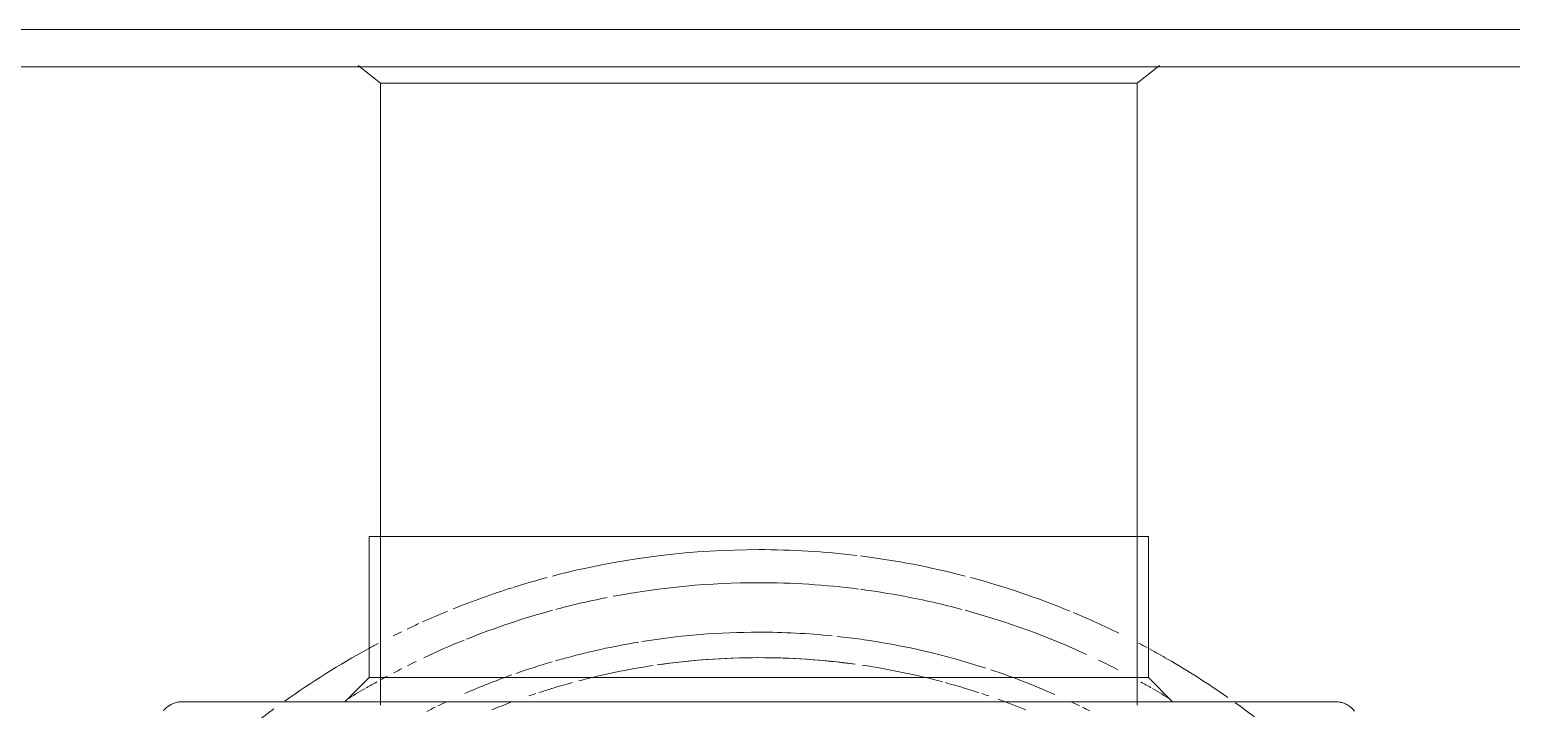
# Model space of a CAD drawing. Header units: metres. Extents: x -0.9 to 62, y -37.3 to 60.
# Drawn here: x 24.6125 to 24.6751, y 0.6478 to 0.6766 of the extents above; entities that cross this region are included whole.
import ezdxf

# ---------------------------------------------------------------- set-up
doc = ezdxf.new("R2010")
doc.units = ezdxf.units.M
doc.layers.add('P-SANR-FIXT', color=7, linetype='Continuous', lineweight=5)

# ---------------------------------------------------------------- blocks, each defined once
blk = doc.blocks.new('USO_ESG_Cuba lavatório retângular - Uso geral-3263039-DD')
at = {"layer": 'P-SANR-FIXT', "color": 254, "true_color": 0xdfdfdf}
for p, q in [((42.81322406347361, 0.676576923076921), (42.95733120958562, 0.676576923076921)), ((43.01533120958561, 0.676576923076921), (43.15938120958561, 0.676576923076921)), ((42.9693135099202, 0.6750000000000017), (42.96990306660503, 0.6750000000000017)), ((42.96999879267062, 0.6750000000000017), (42.97060012298012, 0.6750000000000017)), ((42.97088399600131, 0.6750000000000017), (43.00177842316995, 0.6750000000000017)), ((43.00206229619113, 0.6750000000000017), (43.00266362650063, 0.6750000000000017)), ((43.00275935256622, 0.6750000000000017), (43.00334890925105, 0.6750000000000017)), ((42.97033120958562, 0.6743125000000587), (42.97154913706544, 0.6743125000000587)), ((42.97154913706544, 0.6743125000000587), (42.98020827466777, 0.6743125000000587)), ((42.98020827466777, 0.6743125000000587), (42.9976449180846, 0.6743125000000587)), ((42.9976449180846, 0.6743125000000587), (43.00199668614682, 0.6743125000000587)), ((43.00202377407207, 0.6743125000000587), (43.00233120958561, 0.6743125000000587))]:
    blk.add_line(p, q, dxfattribs=at)
at = {"layer": 'P-SANR-FIXT'}
for p, q in [((42.81322406347361, 0.676576923076921), (43.15938120958561, 0.676576923076921)), ((42.81322406347361, 0.674999999999997), (43.15938120958561, 0.674999999999997)), ((42.96938990411441, 0.6750520971559988), (42.97033120958562, 0.6743125000000546)), ((43.00233120958563, 0.6743125000000535), (43.00327251505683, 0.675052097156001)), ((42.97033120958562, 0.6743125000000546), (42.97033120958562, 0.6479866335154715)), ((42.97033120958562, 0.6743125000000587), (43.00233120958561, 0.6743125000000587)), ((43.00233120958563, 0.6479866335150243), (43.00233120958563, 0.6743125000000535))]:
    blk.add_line(p, q, dxfattribs=at)
at = {"layer": 'P-SANR-FIXT', "color": 7, "true_color": 0xf3f3f3}
for p, q in [((42.95733120958562, 0.676576923076921), (42.96744921657868, 0.676576923076921)), ((43.00521320259256, 0.676576923076921), (43.01533120958561, 0.676576923076921))]:
    blk.add_line(p, q, dxfattribs=at)
at = {"layer": 'P-SANR-FIXT', "color": 7, "true_color": 0xfafafa}
for p, q in [((42.96744921657868, 0.676576923076921), (42.97097306833285, 0.676576923076921)), ((42.97125841769853, 0.676576923076921), (42.97783873652596, 0.676576923076921)), ((42.97810870870284, 0.676576923076921), (42.99188238277361, 0.676576923076921)), ((42.99214818792089, 0.676576923076921), (43.0014040014727, 0.676576923076921)), ((43.00168935083838, 0.676576923076921), (43.00521320259256, 0.676576923076921))]:
    blk.add_line(p, q, dxfattribs=at)
at = {"layer": 'P-SANR-FIXT', "color": 253, "true_color": 0xa6a6a6}
for p, q in [((42.95733120958562, 0.6750000000000017), (42.9693135099202, 0.6750000000000017)), ((42.95733120958562, 0.6750000000000017), (43.01144594629536, 0.6750000000000017)), ((43.00334890925105, 0.6750000000000017), (43.01533120958562, 0.6750000000000017)), ((43.01144594629536, 0.6750000000000017), (43.01533120958562, 0.6750000000000017))]:
    blk.add_line(p, q, dxfattribs=at)
blk = doc.blocks.new('USO_ESG_Sifão de Uso Geral - Sifão para lavatório-3607478-DD')
at = {"layer": 'P-SANR-FIXT'}
for p, q in [((42.96985189166206, 0.655122243901129), (42.96985189166206, 0.6491555151701973)), ((42.98633120958562, 0.655122243901133), (42.96985189166207, 0.655122243901133)), ((43.00281052750917, 0.655122243901133), (42.98633120958562, 0.655122243901133)), ((43.00281052750917, 0.6491555151701973), (43.00281052750917, 0.655122243901129)), ((42.96985189166206, 0.6491555151701984), (42.9688312048925, 0.6481348284006302)), ((42.96985189166207, 0.6491555151702031), (42.98633120958562, 0.6491555151702031)), ((42.98633120958562, 0.6491555151702013), (43.00281052750917, 0.6491555151702013)), ((43.00383121427873, 0.6481348284006302), (43.00281052750917, 0.6491555151701963)), ((42.96916746257562, 0.6481348284006347), (42.9717177268822, 0.6481348284006347)), ((42.97870804431523, 0.6481348284006347), (42.98229876630089, 0.6481348284006347)), ((42.99036365286956, 0.6481348284006347), (42.99395437485601, 0.6481348284006347)), ((43.00094469228903, 0.6481348284006347), (43.00349495659562, 0.6481348284006347))]:
    blk.add_line(p, q, dxfattribs=at)
at = {"layer": 'P-SANR-FIXT', "color": 253, "true_color": 0xa6a6a6}
for p, q in [((42.97026167710543, 0.655122243901133), (42.96985189166207, 0.655122243901133)), ((43.00281052750917, 0.655122243901133), (43.00240074206582, 0.655122243901133)), ((42.9688312048925, 0.6481348284006347), (42.96899799832074, 0.6481348284006347)), ((42.96916746257562, 0.6481348284006347), (42.9701633134308, 0.6481348284006347)), ((42.96949725916164, 0.6481348284006302), (42.97005438661269, 0.6481348284006302)), ((42.9717804874681, 0.6481348284006347), (42.97870804431523, 0.6481348284006347)), ((42.98229876630089, 0.6481348284006347), (42.98633120958562, 0.6481348284006347)), ((42.98633120958562, 0.6481348284006347), (42.99036365286956, 0.6481348284006347)), ((42.99395437485601, 0.6481348284006347), (42.99870558157492, 0.6481348284006347)), ((42.99870558157492, 0.6481348284006347), (43.00088193170309, 0.6481348284006347)), ((43.00249910574044, 0.6481348284006302), (43.00313132484325, 0.6481348284006302)), ((43.00249910574044, 0.6481348284006347), (43.00349495659562, 0.6481348284006347)), ((43.0036644208505, 0.6481348284006347), (43.00383121427874, 0.6481348284006347))]:
    blk.add_line(p, q, dxfattribs=at)
at = {"layer": 'P-SANR-FIXT', "color": 254, "true_color": 0xdfdfdf}
for p, q in [((42.97065933641246, 0.655122243901133), (42.97041341080363, 0.655122243901133)), ((42.97123431949102, 0.655122243901133), (42.97083365001856, 0.655122243901133)), ((42.97205970162678, 0.655122243901133), (42.97143845673553, 0.655122243901133)), ((42.97809155062384, 0.655122243901133), (42.97210002835124, 0.655122243901133)), ((42.98633120958562, 0.655122243901133), (42.97810768553166, 0.655122243901133)), ((42.9903846723467, 0.655122243901133), (42.98633120958562, 0.655122243901133)), ((42.99798384703869, 0.655122243901133), (42.99059637091453, 0.655122243901133)), ((43.00163717250814, 0.655122243901133), (42.99823772329874, 0.655122243901133)), ((43.00216892666682, 0.655122243901133), (43.00182041793143, 0.655122243901133)), ((42.96985189166207, 0.6491555151702031), (42.97026167710543, 0.6491555151702031)), ((43.00240074206583, 0.6491555151702013), (43.00281052750917, 0.6491555151702013)), ((42.9688312048925, 0.6481348284006302), (42.96929992183672, 0.6481348284006302)), ((42.9688312048925, 0.6481348284006347), (42.96899799832074, 0.6481348284006347)), ((42.97028214481592, 0.6481348284006347), (42.97053840983283, 0.6481348284006347)), ((42.97033120958562, 0.6481348284006302), (42.97067225311041, 0.6481348284006302)), ((42.97076313159119, 0.6481348284006347), (42.97105495419716, 0.6481348284006347)), ((42.97095176704772, 0.6481348284006302), (42.97129281057252, 0.6481348284006302)), ((42.97128683900716, 0.6481348284006347), (42.9717177268822, 0.6481348284006347)), ((42.97155761162429, 0.6481348284006302), (42.97199741281484, 0.6481348284006302)), ((42.97870804431523, 0.6481348284006347), (42.98229876630089, 0.6481348284006347)), ((42.97879548666842, 0.6481348284006302), (42.97933934048049, 0.6481348284006302)), ((42.97933934048049, 0.6481348284006302), (42.98020827466777, 0.6481348284006302)), ((42.99036365286956, 0.6481348284006347), (42.99365786761562, 0.6481348284006347)), ((42.99307044927821, 0.6481348284006302), (42.99359601312661, 0.6481348284006302)), ((43.00094469228903, 0.6481348284006347), (43.00166889159433, 0.6481348284006347)), ((43.00111328210581, 0.6481348284006302), (43.00143956763985, 0.6481348284006302)), ((43.00170748785496, 0.6481348284006302), (43.0020632893705, 0.6481348284006302)), ((43.00189666862101, 0.6481348284006347), (43.00218062410953, 0.6481348284006347)), ((43.00336249733451, 0.6481348284006302), (43.00382473528931, 0.6481348284006302)), ((43.0036644208505, 0.6481348284006347), (43.00383121427874, 0.6481348284006347))]:
    blk.add_line(p, q, dxfattribs=at)
at = {"layer": 'P-SANR-FIXT', "color": 7, "true_color": 0xfafafa}
for p, q in [((42.97810768553166, 0.655122243901133), (42.97809155062384, 0.655122243901133)), ((42.98606793426998, 0.6481348284006302), (42.98633120958562, 0.6481348284006302))]:
    blk.add_line(p, q, dxfattribs=at)
at = {"layer": 'P-SANR-FIXT', "color": 7, "true_color": 0xf3f3f3}
for p, q in [((42.97083600595126, 0.6491555151702031), (42.97117358699429, 0.6491555151702031)), ((42.97143845673553, 0.6491555151702031), (42.97205970162678, 0.6491555151702031)), ((42.97224662351151, 0.6491555151702031), (42.97809155062384, 0.6491555151702031)), ((42.97810768553166, 0.6491555151702031), (42.98633120958562, 0.6491555151702031)), ((42.98633120958562, 0.6491555151702013), (42.99059637091453, 0.6491555151702013)), ((42.99069140843529, 0.6491555151702013), (43.00157977280599, 0.6491555151702013)), ((43.00182278081259, 0.6491555151702013), (43.00212396032576, 0.6491555151702013)), ((42.97203907123696, 0.6481348284006347), (42.97395683759631, 0.6481348284006347)), ((42.97234528718916, 0.6481348284006302), (42.97315533724637, 0.6481348284006302)), ((42.97328331907603, 0.6481348284006302), (42.97395683759631, 0.6481348284006302)), ((42.97403363911956, 0.6481348284006347), (42.97866369618583, 0.6481348284006347)), ((42.97404629129733, 0.6481348284006302), (42.97483734348738, 0.6481348284006302)), ((42.97679554265978, 0.6481348284006302), (42.97749471293871, 0.6481348284006302)), ((42.98229876630089, 0.6481348284006347), (42.98291712803476, 0.6481348284006347)), ((42.98236598002334, 0.6481348284006302), (42.98298272865443, 0.6481348284006302)), ((42.98320646391763, 0.6481348284006347), (42.98633120958562, 0.6481348284006347)), ((42.98633120958562, 0.6481348284006347), (42.98945595525363, 0.6481348284006347)), ((42.98967969051679, 0.6481348284006302), (42.99021636115515, 0.6481348284006302)), ((42.98974529113648, 0.6481348284006347), (42.99036365286956, 0.6481348284006347)), ((42.99395437485601, 0.6481348284006347), (43.00088193170311, 0.6481348284006347)), ((42.9940022648446, 0.6481348284006302), (42.99492180835898, 0.6481348284006302)), ((42.99504953129403, 0.6481348284006302), (42.99582760874789, 0.6481348284006302)), ((42.9976449180846, 0.6481348284006302), (42.99840789030591, 0.6481348284006302)), ((42.99870558157492, 0.6481348284006302), (42.99928477549892, 0.6481348284006302)), ((42.9993791000952, 0.6481348284006302), (43.00010064396702, 0.6481348284006302)), ((43.0001420723165, 0.6481348284006302), (43.00060234365768, 0.6481348284006302))]:
    blk.add_line(p, q, dxfattribs=at)
at = {"layer": 'P-SANR-FIXT', "color": 7, "true_color": 0xfefefe}
blk.add_line((42.97809155062384, 0.6491555151702031), (42.97810768553166, 0.6491555151702031), dxfattribs=at)
at = {"layer": 'P-SANR-FIXT', "flags": 128}
for points in [[(42.96116145747687, 0.6477607247197703), (42.96118742553858, 0.6477915550889266), (42.96121460571453, 0.6478213223515786), (42.96124295452227, 0.6478499788864548), (42.96127242660972, 0.6478774788492132), (42.96130297482786, 0.6479037782457802), (42.96133455030604, 0.6479288350027317), (42.96136710253023, 0.6479526090346008), (42.96140057942382, 0.6479750623080088), (42.96143492743092, 0.6479961589025084), (42.96147009160204, 0.6480158650680464), (42.96150601568201, 0.6480341492789649), (42.96154264219997, 0.6480509822844246), (42.96157991256131, 0.6480663371552094), (42.9616177671414, 0.6480801893267992), (42.96165614538097, 0.6480925166386764), (42.96169498588305, 0.6481032993697711), (42.9617342265111, 0.6481125202700131), (42.96177380448849, 0.6481201645879301), (42.96181365649891, 0.6481262200942446), (42.96185371878763, 0.6481306771014356), (42.96189392726355, 0.6481335284792452), (42.96193421760167, 0.6481347696660752), (42.96194509796599, 0.6481348284006302)], [(42.98633120958562, 0.6481348284006302), (42.98535602521854, 0.6481348284006302), (42.98438240093844, 0.6481348284006302), (42.98341189433643, 0.6481348284006302), (42.98244605801608, 0.6481348284006302), (42.98148643710945, 0.6481348284006302), (42.98053456680529, 0.6481348284006302), (42.97959196989301, 0.6481348284006302), (42.97866015432663, 0.6481348284006302), (42.97774061081225, 0.6481348284006302), (42.97683481042335, 0.6481348284006302), (42.97594420224731, 0.6481348284006302), (42.97507021106724, 0.6481348284006302), (42.97421423508258, 0.6481348284006302), (42.97337764367231, 0.6481348284006302), (42.97256177520422, 0.6481348284006302), (42.97176793489381, 0.6481348284006302), (42.97099739271625, 0.6481348284006302), (42.97025138137464, 0.6481348284006302), (42.96953109432799, 0.6481348284006302), (42.96883768388192, 0.6481348284006302), (42.96817225934522, 0.6481348284006302), (42.9675358852552, 0.6481348284006302), (42.96692957967465, 0.6481348284006302), (42.96635431256316, 0.6481348284006302), (42.96581100422541, 0.6481348284006302), (42.96530052383881, 0.6481348284006302), (42.96482368806311, 0.6481348284006302), (42.96438125973382, 0.6481348284006302), (42.96397394664188, 0.6481348284006302), (42.96360240040136, 0.6481348284006302), (42.96326721540697, 0.6481348284006302), (42.96296892788322, 0.6481348284006302), (42.96270801502651, 0.6481348284006302), (42.96248489424174, 0.6481348284006302), (42.96229992247458, 0.6481348284006302), (42.9621533956404, 0.6481348284006302), (42.96204554815087, 0.6481348284006302), (42.96197655253896, 0.6481348284006302), (42.96194651918295, 0.6481348284006302), (42.96194509796599, 0.6481348284006302)], [(42.96194509796599, 0.6481348284006302), (42.96196460425423, 0.6481348284006302), (42.96202309191308, 0.6481348284006302), (42.96212046737475, 0.6481348284006302), (42.96225657485927, 0.6481348284006302), (42.9624311966237, 0.6481348284006302), (42.96264405331048, 0.6481348284006302), (42.96289480439431, 0.6481348284006302), (42.96318304872695, 0.6481348284006302)], [(43.01071732120525, 0.6481348284006302), (43.010697814917, 0.6481348284006302), (43.01063932725815, 0.6481348284006302), (43.01054195179648, 0.6481348284006302), (43.01040584431196, 0.6481348284006302), (43.01023122254752, 0.6481348284006302), (43.01001836586074, 0.6481348284006302), (43.00976761477692, 0.6481348284006302), (43.00947937044428, 0.6481348284006302), (43.00915409399229, 0.6481348284006302), (43.00879230579386, 0.6481348284006302), (43.00839458463295, 0.6481348284006302), (43.00796156677855, 0.6481348284006302), (43.0074939449669, 0.6481348284006302), (43.0069924672931, 0.6481348284006302), (43.00645793601446, 0.6481348284006302), (43.00589120626702, 0.6481348284006302), (43.00529318469746, 0.6481348284006302), (43.00466482801272, 0.6481348284006302), (43.00400714144948, 0.6481348284006302), (43.0033211771659, 0.6481348284006302), (43.00260803255853, 0.6481348284006302), (43.00186884850662, 0.6481348284006302), (43.00110480754695, 0.6481348284006302), (43.00031713198207, 0.6481348284006302), (42.99950708192486, 0.6481348284006302), (42.99867595328261, 0.6481348284006302), (42.99782507568386, 0.6481348284006302), (42.99695581035124, 0.6481348284006302), (42.99606954792385, 0.6481348284006302), (42.99516770623253, 0.6481348284006302), (42.99425172803158, 0.6481348284006302), (42.99332307869074, 0.6481348284006302), (42.99238324385086, 0.6481348284006302), (42.99143372704719, 0.6481348284006302), (42.99047604730406, 0.6481348284006302), (42.98951173670475, 0.6481348284006302), (42.98854233794054, 0.6481348284006302), (42.98756940184264, 0.6481348284006302), (42.98659448490126, 0.6481348284006302), (42.98633120958562, 0.6481348284006302)], [(43.00939520376426, 0.6481348284006302), (43.00969349128801, 0.6481348284006302), (43.00995440414473, 0.6481348284006302), (43.01017752492949, 0.6481348284006302), (43.01036249669665, 0.6481348284006302), (43.01050902353084, 0.6481348284006302), (43.01061687102037, 0.6481348284006302), (43.01068586663227, 0.6481348284006302), (43.01071589998828, 0.6481348284006302), (43.01071732120525, 0.6481348284006302)], [(43.01071732120525, 0.6481348284006302), (43.01075762259526, 0.6481340222653427), (43.01079785951165, 0.6481316051491239), (43.01083796758392, 0.6481275809188437), (43.01087788264773, 0.6481219560124135), (43.01091754084748, 0.6481147394284831), (43.01095687873852, 0.6481059427120457), (43.0109958333886, 0.6480955799359731), (43.0110343424786, 0.6480836676784957), (43.01107234440219, 0.6480702249966843), (43.01110977836441, 0.648055273395963), (43.01114658447888, 0.6480388367957015), (43.01118270386369, 0.6480209414909565), (43.01121807873553, 0.6480016161103958), (43.01125265250214, 0.6479808915705073), (43.01128636985286, 0.6479588010261326), (43.01131917684715, 0.6479353798174307), (43.0113510210008, 0.6479106654133401), (43.01138185136995, 0.6478846973516356), (43.01141161863261, 0.647857517175674), (43.01144027516748, 0.6478291683679396), (43.01146777513024, 0.6477996962804801), (43.01149407452681, 0.6477691480623449), (43.01151913128376, 0.6477375725841678)]]:
    blk.add_lwpolyline(points, dxfattribs=at)
at = {"layer": 'P-SANR-FIXT', "color": 253, "true_color": 0xa6a6a6, "flags": 128}
for points in [[(42.96318304872695, 0.6481348284006302), (42.96350832517895, 0.6481348284006302), (42.96387011337737, 0.6481348284006302), (42.96426783453828, 0.6481348284006302), (42.96470085239267, 0.6481348284006302)], [(42.96487053504063, 0.6481348284006302), (42.96516847420434, 0.6481348284006302), (42.96566995187813, 0.6481348284006302), (42.96620448315677, 0.6481348284006302), (42.96660243085861, 0.6481348284006302)], [(42.96677121290422, 0.6481348284006302), (42.96736923447377, 0.6481348284006302), (42.96799759115851, 0.6481348284006302), (42.96865527772176, 0.6481348284006302)], [(43.00383121427873, 0.6481348284006302), (43.00449015982601, 0.6481348284006302), (43.00512653391604, 0.6481348284006302), (43.00573283949658, 0.6481348284006302), (43.00605998831262, 0.6481348284006302)], [(43.00630810660807, 0.6481348284006302), (43.00685141494583, 0.6481348284006302), (43.00736189533242, 0.6481348284006302), (43.0077918841306, 0.6481348284006302)], [(43.00783873110812, 0.6481348284006302), (43.00828115943742, 0.6481348284006302), (43.00868847252935, 0.6481348284006302), (43.00906001876988, 0.6481348284006302), (43.00939520376426, 0.6481348284006302)]]:
    blk.add_lwpolyline(points, dxfattribs=at)
at = {"layer": 'P-SANR-FIXT', "color": 7, "true_color": 0xf3f3f3, "flags": 128}
for points in [[(42.97501750108663, 0.6481348284006302), (42.97570660882, 0.6481348284006302), (42.97659287124738, 0.6481348284006302)], [(42.97761288787721, 0.6481348284006302), (42.97841069113965, 0.6481348284006302), (42.97875475650035, 0.6481348284006302)], [(42.98326974212669, 0.6481348284006302), (42.98412008123069, 0.6481348284006302), (42.98509301732859, 0.6481348284006302), (42.98606793426998, 0.6481348284006302)], [(42.98633120958562, 0.6481348284006302), (42.98730639395269, 0.6481348284006302), (42.98828001823279, 0.6481348284006302), (42.98925052483479, 0.6481348284006302)], [(42.99586687651145, 0.6481348284006302), (42.99671821692392, 0.6481348284006302), (42.99759220810399, 0.6481348284006302)]]:
    blk.add_lwpolyline(points, dxfattribs=at)
at = {"layer": 'P-SANR-FIXT', "color": 254, "true_color": 0xdfdfdf, "flags": 128}
for points in [[(42.98027917532037, 0.6481348284006302), (42.98122869212404, 0.6481348284006302), (42.98218637186719, 0.6481348284006302)], [(42.99029643914711, 0.6481348284006302), (42.99117598206178, 0.6481348284006302), (42.99212785236595, 0.6481348284006302), (42.99302817144798, 0.6481348284006302)]]:
    blk.add_lwpolyline(points, dxfattribs=at)
at = {"layer": 'P-SANR-FIXT', "color": 254, "true_color": 0xdfdfdf}
for radius, start, end in [(0.03457092903812082, 90, 103.7844012533182), (0.03457092903812142, 83.11820655033091, 90.0000000000001), (0.03457092903811614, 75.3843926078495, 82.84977940337085), (0.03457092903811902, 103.8131654759246, 104.6156073921601), (0.03457092903812024, 107.5686243929198, 111.9489935843898), (0.03457092903811779, 104.9999999999969, 107.4956003283728), (0.03317195909157683, 90, 100.6975309239399), (0.03317195909158244, 82.70136041102225, 89.99999999999997), (0.03457092903811694, 67.62350157459427, 75.00000000000277), (0.03317195909158163, 101.148358930006, 104.3657345122792), (0.03317195909157909, 79.34406114221261, 82.54823122835172), (0.03317195909157551, 75.00000000000429, 79.30246907607139), (0.03457092903812077, 112.3764984254026, 114.2873125261809), (0.03317195909158311, 105.2489616564593, 111.8755448774043), (0.03317195909157727, 104.3957118161576, 105.0000000000069), (0.03317195909157395, 65.29943391881115, 74.75103834352414), (0.03457092903811923, 63.8691888642045, 67.38340043133655), (0.03457092903812285, 115.9090936293807, 116.5730852122798), (0.03457092903812198, 114.5778168047979, 115.483088751132), (0.03107743835357369, 90, 99.16092336745223), (0.03107743835357724, 84.26181461565447, 90.0000000000001), (0.03317195909157421, 112.0641659265427, 115.276791577503), (0.03107743835357104, 99.40191705506398, 105.4116400129904), (0.03107743835356722, 82.00570094967577, 83.88882963791603), (0.03107743835357271, 72.00000000001603, 81.95546510138192), (0.03317195909157559, 115.9070903347858, 116.6178623609506), (0.03107743835357533, 106.3409694450506, 109.2812919043833), (0.03107743835357724, 105.4437998315999, 106.0502366175795), (0.03317195909156887, 62.74835385496021, 64.33939297182127), (0.0331719590915771, 118.2431025472036, 118.8244295257561), (0.03317195909157874, 117.0757017856215, 117.7387760451439), (0.03107743835357048, 109.6346997225875, 113.5745871791271), (0.03107743835357127, 66.24285409345018, 71.58622272838673), (0.03107743835357094, 115.1565189790865, 115.8837806561155), (0.03107743835356585, 64.11621934376234, 64.84348102089663), (0.03457092903812089, 52.6734564450894, 54.35066438857476), (0.03107743835356748, 116.1405845608595, 116.8566131136603), (0.03107743835357146, 63.2138557158903, 63.8594154387786)]:
    blk.add_arc((42.98633120958562, 0.6200000000000044), radius, start, end, dxfattribs=at)
at = {"layer": 'P-SANR-FIXT', "color": 253, "true_color": 0xa6a6a6}
for radius, start, end in [(0.03457092903812149, 117.7595672245086, 118.5497221224993), (0.03457092903812153, 61.64718456436348, 62.3125828040283), (0.0345709290381199, 54.98681679777759, 59.99999999999634), (0.03317195909157752, 120.1249173998497, 121.6871333275491), (0.03317195909157458, 119.1517002225282, 120.0000000000007), (0.03317195909157959, 60.0000000000033, 60.84829977748645), (0.03317195909157223, 58.31286667244578, 59.87508260016891), (0.03457092903812491, 126.3960377638614, 127.4437230421813)]:
    blk.add_arc((42.98633120958562, 0.6200000000000044), radius, start, end, dxfattribs=at)
at = {"layer": 'P-SANR-FIXT'}
for radius, start, end in [(0.03457092903811691, 118.5497221225025, 125.4481682208026), (0.0345709290381181, 59.99999999999508, 61.45027787750976)]:
    blk.add_arc((42.98633120958562, 0.6200000000000044), radius, start, end, dxfattribs=at)
at = {"layer": 'P-SANR-FIXT', "color": 7, "true_color": 0xf3f3f3}
for radius, start, end in [(0.03000000000000002, 89.9999999999999, 98.23965896177174), (0.02999999999999798, 82.19169170656906, 98.23965896177266), (0.02999999999999696, 82.19169170656879, 90), (0.03000000000000322, 98.57442882133415, 104.7092856778388), (0.02999999999999716, 98.57442882133581, 104.7092856778415), (0.03000000000000543, 75.00000000001037, 81.61221774272174), (0.02999999999999835, 75.000000000007, 81.61221774271979), (0.03000000000000416, 106.977250558077, 108.0646014797307), (0.0300000000000034, 106.977250558077, 108.0646014797309), (0.03000000000000372, 105.2632066905986, 106.9673547530731), (0.02999999999999213, 105.263206690604, 106.9673547530791), (0.02999999999999685, 73.03264524693651, 74.73679330941137), (0.03000000000000184, 73.03264524693921, 74.73679330941384), (0.0300000000000012, 71.93539852028046, 73.02274944192033), (0.02999999999999736, 71.93539852027833, 73.02274944191831), (0.03000000000001249, 110.45065659399, 112.1188582492427), (0.02999999999999933, 110.4506565939853, 112.1188582492513), (0.03000000000000774, 108.3153515271115, 108.9245884124226), (0.03000000000000606, 108.3153515271123, 108.9245884124233), (0.03000000000000145, 71.07541158760031, 71.68464847289773), (0.02999999999999876, 71.07541158759881, 71.68464847289626), (0.02999999999999605, 67.88114175050772, 70.2716629202351), (0.02999999999999591, 67.88114175050762, 70.271662920235)]:
    blk.add_arc((42.98633120958562, 0.6200000000000001), radius, start, end, dxfattribs=at)

msp = doc.modelspace()

# ---------------------------------------------------------------- block references
at = {"layer": 'P-SANR-FIXT', "color": 253, "true_color": 0xa6a6a6}
msp.add_blockref('USO_ESG_Cuba lavatório retângular - Uso geral-3263039-DD', (-18.34301804267776, 0), dxfattribs=at)
at = {"layer": 'P-SANR-FIXT'}
msp.add_blockref('USO_ESG_Sifão de Uso Geral - Sifão para lavatório-3607478-DD', (-18.34301804267776, 0), dxfattribs=at)

doc.saveas('drawing.dxf')
